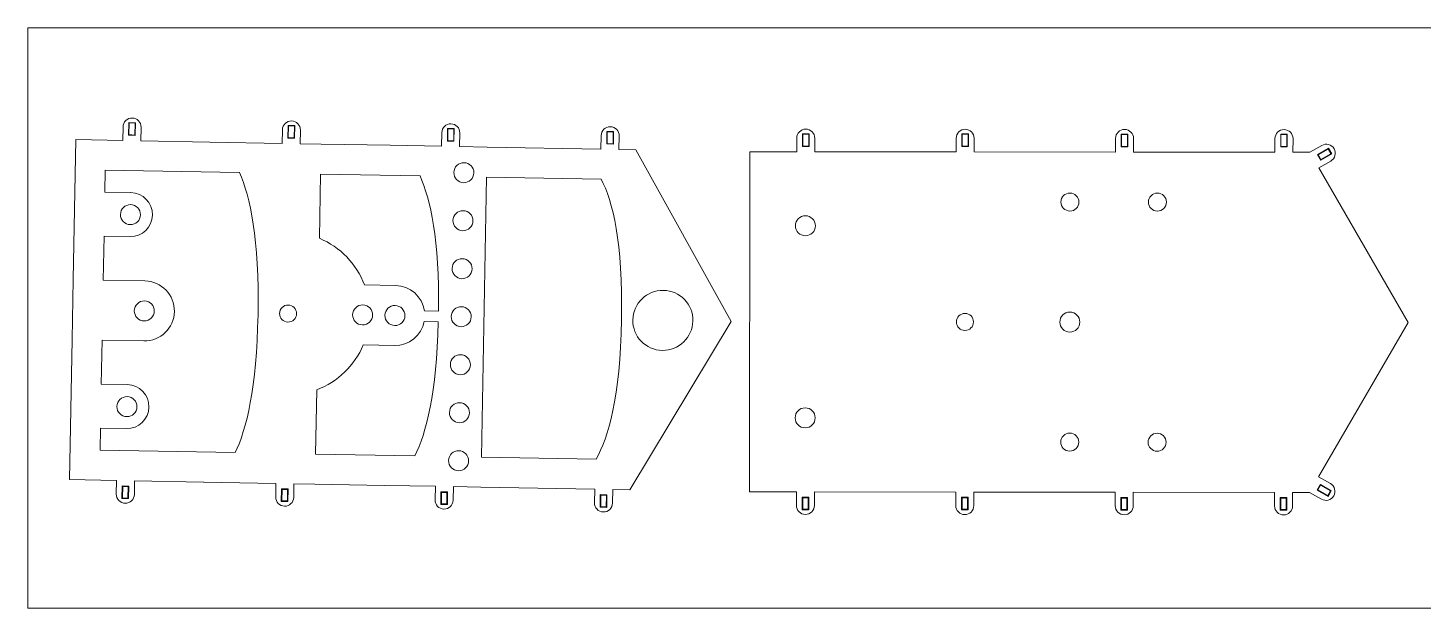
# Model space of a CAD drawing. Header units: inches. Extents: x -10 to 110, y -123 to -36.
# Drawn here: x -10 to 59.7, y -122.5 to -93.5 of the extents above; entities that cross this region are included whole.
import ezdxf

# ---------------------------------------------------------------- set-up
doc = ezdxf.new("R2010")
doc.units = ezdxf.units.IN
doc.header["$MEASUREMENT"] = 0
doc.layers.add('Layer 1', color=7, linetype='Continuous')

# ---------------------------------------------------------------- blocks, each defined once
blk = doc.blocks.new('block 4')
at = {"layer": 'Layer 1', "lineweight": 0}
for points in [[(-4.969, -98.866), (-4.957, -98.235), (-4.626, -98.241), (-4.637, -98.872), (-4.969, -98.866)], [(-4.803, -98.853), (-4.653, -98.856), (-4.642, -98.256), (-4.942, -98.251), (-4.953, -98.851), (-4.803, -98.853)], [(2.996, -99.012), (3.008, -98.38), (3.34, -98.386), (3.328, -99.018), (2.996, -99.012)], [(3.162, -98.999), (3.312, -99.001), (3.323, -98.402), (3.023, -98.396), (3.013, -98.996), (3.162, -98.999)], [(10.962, -99.157), (10.973, -98.525), (11.305, -98.531), (11.293, -99.163), (10.962, -99.157)], [(11.128, -99.144), (11.278, -99.147), (11.289, -98.547), (10.989, -98.541), (10.978, -99.141), (11.128, -99.144)], [(18.927, -99.302), (18.939, -98.671), (19.27, -98.677), (19.259, -99.308), (18.927, -99.302)], [(19.093, -99.289), (19.243, -99.292), (19.254, -98.692), (18.954, -98.687), (18.943, -99.287), (19.093, -99.289)], [(-5.3, -117.023), (-5.289, -116.392), (-4.957, -116.398), (-4.968, -117.029), (-5.3, -117.023)], [(-4.984, -117.013), (-4.973, -116.413), (-5.123, -116.411), (-5.273, -116.408), (-5.284, -117.008), (-4.984, -117.013)], [(-5.268, -116.992), (-5.258, -116.424), (-4.989, -116.429), (-5, -116.997), (-5.268, -116.992)], [(3.008, -116.543), (2.997, -117.175), (2.665, -117.169), (2.677, -116.537), (3.008, -116.543)], [(2.842, -116.556), (2.692, -116.553), (2.681, -117.153), (2.981, -117.158), (2.992, -116.559), (2.842, -116.556)], [(2.976, -116.574), (2.966, -117.142), (2.697, -117.137), (2.708, -116.569), (2.976, -116.574)], [(10.974, -116.688), (10.962, -117.32), (10.63, -117.314), (10.642, -116.682), (10.974, -116.688)], [(10.808, -116.701), (10.658, -116.698), (10.647, -117.298), (10.947, -117.304), (10.958, -116.704), (10.808, -116.701)], [(10.941, -116.719), (10.931, -117.288), (10.663, -117.283), (10.673, -116.715), (10.941, -116.719)], [(18.939, -116.834), (18.928, -117.465), (18.596, -117.459), (18.607, -116.828), (18.939, -116.834)], [(18.773, -116.846), (18.623, -116.844), (18.612, -117.444), (18.912, -117.449), (18.923, -116.849), (18.773, -116.846)], [(18.907, -116.865), (18.896, -117.433), (18.628, -117.428), (18.638, -116.86), (18.907, -116.865)]]:
    blk.add_lwpolyline(points, dxfattribs=at)
for points, knots in [([(7.796, -116.366), (7.796, -116.366), (10.362, -116.413), (10.362, -116.413), (10.362, -116.413), (10.35, -117.093), (10.35, -117.093), (10.345, -117.341), (10.543, -117.547), (10.791, -117.551), (11.04, -117.556), (11.245, -117.358), (11.249, -117.109), (11.249, -117.109), (11.262, -116.429), (11.262, -116.429), (11.262, -116.429), (12.638, -116.454), (12.638, -116.454), (12.638, -116.454), (18.327, -116.558), (18.327, -116.558), (18.327, -116.558), (18.315, -117.238), (18.315, -117.238), (18.31, -117.487), (18.508, -117.692), (18.757, -117.696), (19.005, -117.701), (19.21, -117.503), (19.215, -117.255), (19.215, -117.255), (19.227, -116.575), (19.227, -116.575), (19.227, -116.575), (20.076, -116.59), (20.076, -116.59), (20.076, -116.59), (25.139, -108.181), (25.139, -108.181), (25.139, -108.181), (20.386, -99.593), (20.386, -99.593), (20.386, -99.593), (19.537, -99.578), (19.537, -99.578), (19.537, -99.578), (19.55, -98.898), (19.55, -98.898), (19.554, -98.649), (19.356, -98.444), (19.108, -98.44), (18.859, -98.435), (18.654, -98.633), (18.65, -98.881), (18.65, -98.881), (18.637, -99.561), (18.637, -99.561), (18.637, -99.561), (12.948, -99.457), (12.948, -99.457), (12.948, -99.457), (11.572, -99.432), (11.572, -99.432), (11.572, -99.432), (11.584, -98.752), (11.584, -98.752), (11.589, -98.504), (11.391, -98.299), (11.143, -98.294), (10.894, -98.29), (10.689, -98.487), (10.684, -98.736), (10.684, -98.736), (10.672, -99.416), (10.672, -99.416), (10.672, -99.416), (8.106, -99.369), (8.106, -99.369), (8.106, -99.369), (4.656, -99.306), (4.656, -99.306), (4.656, -99.306), (3.606, -99.287), (3.606, -99.287), (3.606, -99.287), (3.619, -98.607), (3.619, -98.607), (3.623, -98.359), (3.426, -98.154), (3.177, -98.149), (2.929, -98.144), (2.724, -98.342), (2.719, -98.591), (2.719, -98.591), (2.707, -99.271), (2.707, -99.271), (2.707, -99.271), (-0.91, -99.205), (-0.91, -99.205), (-0.91, -99.205), (-4.359, -99.142), (-4.359, -99.142), (-4.359, -99.142), (-4.346, -98.462), (-4.346, -98.462), (-4.342, -98.213), (-4.54, -98.008), (-4.788, -98.004), (-5.037, -97.999), (-5.242, -98.197), (-5.246, -98.445), (-5.246, -98.445), (-5.259, -99.125), (-5.259, -99.125), (-5.259, -99.125), (-7.608, -99.082), (-7.608, -99.082), (-7.608, -99.082), (-7.736, -106.081), (-7.736, -106.081), (-7.736, -106.081), (-7.791, -109.081), (-7.791, -109.081), (-7.791, -109.081), (-7.918, -116.079), (-7.918, -116.079), (-7.918, -116.079), (-5.569, -116.122), (-5.569, -116.122), (-5.569, -116.122), (-5.581, -116.802), (-5.581, -116.802), (-5.586, -117.051), (-5.388, -117.256), (-5.139, -117.26), (-4.891, -117.265), (-4.686, -117.067), (-4.681, -116.819), (-4.681, -116.819), (-4.669, -116.139), (-4.669, -116.139), (-4.669, -116.139), (-1.22, -116.202), (-1.22, -116.202), (-1.22, -116.202), (-1.213, -116.202), (-1.2, -116.202), (-1.2, -116.202), (2.397, -116.268), (2.397, -116.268), (2.397, -116.268), (2.384, -116.948), (2.384, -116.948), (2.38, -117.196), (2.577, -117.401), (2.826, -117.406), (3.074, -117.41), (3.279, -117.212), (3.284, -116.964), (3.284, -116.964), (3.296, -116.284), (3.296, -116.284), (3.296, -116.284), (4.346, -116.303), (4.346, -116.303), (4.346, -116.303), (7.796, -116.366), (7.796, -116.366)], [0, 0, 0, 0, 1, 1, 1, 2, 2, 2, 3, 3, 3, 4, 4, 4, 5, 5, 5, 6, 6, 6, 7, 7, 7, 8, 8, 8, 9, 9, 9, 10, 10, 10, 11, 11, 11, 12, 12, 12, 13, 13, 13, 14, 14, 14, 15, 15, 15, 16, 16, 16, 17, 17, 17, 18, 18, 18, 19, 19, 19, 20, 20, 20, 21, 21, 21, 22, 22, 22, 23, 23, 23, 24, 24, 24, 25, 25, 25, 26, 26, 26, 27, 27, 27, 28, 28, 28, 29, 29, 29, 30, 30, 30, 31, 31, 31, 32, 32, 32, 33, 33, 33, 34, 34, 34, 35, 35, 35, 36, 36, 36, 37, 37, 37, 38, 38, 38, 39, 39, 39, 40, 40, 40, 41, 41, 41, 42, 42, 42, 43, 43, 43, 44, 44, 44, 45, 45, 45, 46, 46, 46, 47, 47, 47, 48, 48, 48, 49, 49, 49, 50, 50, 50, 51, 51, 51, 52, 52, 52, 53, 53, 53, 54, 54, 54, 55, 55, 55, 56, 56, 56, 56]), ([(11.795, -100.237), (12.071, -100.242), (12.291, -100.47), (12.286, -100.746), (12.281, -101.022), (12.053, -101.241), (11.777, -101.236), (11.501, -101.231), (11.281, -101.003), (11.286, -100.727), (11.291, -100.451), (11.519, -100.232), (11.795, -100.237)], [0, 0, 0, 0, 1, 1, 1, 2, 2, 2, 3, 3, 3, 4, 4, 4, 4]), ([(-6.391, -114.607), (-6.391, -114.607), (-6.371, -113.507), (-6.371, -113.507), (-6.371, -113.507), (-5.071, -113.531), (-5.071, -113.531), (-4.464, -113.542), (-3.963, -113.059), (-3.951, -112.451), (-3.94, -111.844), (-4.424, -111.342), (-5.031, -111.331), (-5.031, -111.331), (-6.331, -111.308), (-6.331, -111.308), (-6.331, -111.308), (-6.291, -109.108), (-6.291, -109.108), (-6.291, -109.108), (-4.206, -109.146), (-4.206, -109.146), (-3.377, -109.161), (-2.694, -108.502), (-2.678, -107.674), (-2.663, -106.845), (-3.323, -106.162), (-4.151, -106.147), (-4.151, -106.147), (-6.236, -106.109), (-6.236, -106.109), (-6.236, -106.109), (-6.196, -103.909), (-6.196, -103.909), (-6.196, -103.909), (-4.896, -103.933), (-4.896, -103.933), (-4.289, -103.944), (-3.787, -103.46), (-3.776, -102.853), (-3.765, -102.245), (-4.249, -101.744), (-4.856, -101.733), (-4.856, -101.733), (-6.156, -101.709), (-6.156, -101.709), (-6.156, -101.709), (-6.136, -100.609), (-6.136, -100.609), (-6.136, -100.609), (0.573, -100.732), (0.573, -100.732), (1.109, -101.924), (1.569, -104.047), (1.5, -107.826), (1.433, -111.509), (0.922, -113.573), (0.36, -114.73), (0.36, -114.73), (-6.391, -114.607), (-6.391, -114.607)], [0, 0, 0, 0, 1, 1, 1, 2, 2, 2, 3, 3, 3, 4, 4, 4, 5, 5, 5, 6, 6, 6, 7, 7, 7, 8, 8, 8, 9, 9, 9, 10, 10, 10, 11, 11, 11, 12, 12, 12, 13, 13, 13, 14, 14, 14, 15, 15, 15, 16, 16, 16, 17, 17, 17, 18, 18, 18, 19, 19, 19, 20, 20, 20, 20]), ([(10.521, -107.655), (10.521, -107.655), (9.824, -107.643), (9.824, -107.643), (9.714, -106.936), (9.11, -106.389), (8.37, -106.375), (8.37, -106.375), (6.816, -106.347), (6.816, -106.347), (6.422, -105.297), (5.606, -104.45), (4.57, -104.018), (4.57, -104.018), (4.629, -100.806), (4.629, -100.806), (4.629, -100.806), (9.595, -100.897), (9.595, -100.897), (10.116, -102.053), (10.564, -104.085), (10.521, -107.655)], [0, 0, 0, 0, 1, 1, 1, 2, 2, 2, 3, 3, 3, 4, 4, 4, 5, 5, 5, 6, 6, 6, 7, 7, 7, 7]), ([(18.648, -101.062), (19.225, -102.152), (19.736, -104.208), (19.666, -108.082), (19.595, -111.955), (19.009, -113.991), (18.392, -115.059), (18.392, -115.059), (12.665, -114.955), (12.665, -114.955), (12.665, -114.955), (12.92, -100.957), (12.92, -100.957), (12.92, -100.957), (18.648, -101.062), (18.648, -101.062)], [0, 0, 0, 0, 1, 1, 1, 2, 2, 2, 3, 3, 3, 4, 4, 4, 5, 5, 5, 5]), ([(-4.885, -103.333), (-5.161, -103.328), (-5.381, -103.1), (-5.376, -102.824), (-5.371, -102.548), (-5.143, -102.328), (-4.867, -102.333), (-4.867, -102.333), (-4.866, -102.333), (-4.866, -102.333), (-4.866, -102.333), (-4.865, -102.333), (-4.865, -102.333), (-4.589, -102.338), (-4.369, -102.566), (-4.374, -102.842), (-4.379, -103.118), (-4.607, -103.338), (-4.883, -103.333), (-4.884, -103.333), (-4.884, -103.333), (-4.885, -103.333), (-4.885, -103.333), (-4.885, -103.333), (-4.885, -103.333)], [0, 0, 0, 0, 1, 1, 1, 2, 2, 2, 3, 3, 3, 4, 4, 4, 5, 5, 5, 6, 6, 6, 7, 7, 7, 8, 8, 8, 8]), ([(11.751, -102.636), (12.028, -102.641), (12.247, -102.869), (12.242, -103.145), (12.237, -103.421), (12.009, -103.641), (11.733, -103.636), (11.457, -103.631), (11.237, -103.403), (11.242, -103.127), (11.247, -102.851), (11.475, -102.631), (11.751, -102.636)], [0, 0, 0, 0, 1, 1, 1, 2, 2, 2, 3, 3, 3, 4, 4, 4, 4]), ([(11.708, -105.036), (11.984, -105.041), (12.203, -105.269), (12.198, -105.545), (12.193, -105.821), (11.965, -106.041), (11.689, -106.036), (11.413, -106.031), (11.194, -105.803), (11.199, -105.527), (11.204, -105.25), (11.432, -105.031), (11.708, -105.036)], [0, 0, 0, 0, 1, 1, 1, 2, 2, 2, 3, 3, 3, 4, 4, 4, 4]), ([(23.231, -108.147), (23.215, -108.975), (22.532, -109.634), (21.703, -109.619), (20.875, -109.604), (20.216, -108.92), (20.231, -108.092), (20.246, -107.263), (20.93, -106.604), (21.758, -106.619), (22.587, -106.635), (23.246, -107.318), (23.231, -108.147)], [0, 0, 0, 0, 1, 1, 1, 2, 2, 2, 3, 3, 3, 4, 4, 4, 4]), ([(-4.682, -107.637), (-4.676, -107.361), (-4.449, -107.141), (-4.172, -107.146), (-3.896, -107.151), (-3.677, -107.379), (-3.682, -107.655), (-3.687, -107.932), (-3.915, -108.151), (-4.191, -108.146), (-4.467, -108.141), (-4.687, -107.913), (-4.682, -107.637)], [0, 0, 0, 0, 1, 1, 1, 2, 2, 2, 3, 3, 3, 4, 4, 4, 4]), ([(3.009, -107.352), (3.244, -107.357), (3.431, -107.55), (3.426, -107.785), (3.422, -108.02), (3.228, -108.207), (2.994, -108.202), (2.759, -108.198), (2.572, -108.004), (2.577, -107.77), (2.581, -107.535), (2.775, -107.348), (3.009, -107.352)], [0, 0, 0, 0, 1, 1, 1, 2, 2, 2, 3, 3, 3, 4, 4, 4, 4]), ([(6.738, -107.345), (7.014, -107.351), (7.234, -107.578), (7.229, -107.855), (7.224, -108.131), (6.996, -108.35), (6.719, -108.345), (6.443, -108.34), (6.224, -108.112), (6.229, -107.836), (6.234, -107.56), (6.462, -107.34), (6.738, -107.345)], [0, 0, 0, 0, 1, 1, 1, 2, 2, 2, 3, 3, 3, 4, 4, 4, 4]), ([(7.842, -107.866), (7.847, -107.59), (8.075, -107.37), (8.351, -107.375), (8.628, -107.38), (8.847, -107.608), (8.842, -107.884), (8.837, -108.16), (8.609, -108.38), (8.333, -108.375), (8.057, -108.37), (7.837, -108.142), (7.842, -107.866)], [0, 0, 0, 0, 1, 1, 1, 2, 2, 2, 3, 3, 3, 4, 4, 4, 4]), ([(11.155, -107.926), (11.16, -107.65), (11.388, -107.43), (11.664, -107.435), (11.94, -107.44), (12.16, -107.668), (12.155, -107.944), (12.15, -108.22), (11.922, -108.44), (11.646, -108.435), (11.37, -108.43), (11.15, -108.202), (11.155, -107.926)], [0, 0, 0, 0, 1, 1, 1, 2, 2, 2, 3, 3, 3, 4, 4, 4, 4]), ([(4.374, -114.803), (4.374, -114.803), (4.432, -111.591), (4.432, -111.591), (5.483, -111.198), (6.329, -110.381), (6.761, -109.346), (6.761, -109.346), (8.315, -109.375), (8.315, -109.375), (9.049, -109.388), (9.669, -108.872), (9.811, -108.178), (9.811, -108.178), (10.511, -108.191), (10.511, -108.191), (10.422, -111.749), (9.901, -113.759), (9.339, -114.894), (9.339, -114.894), (4.374, -114.803), (4.374, -114.803)], [0, 0, 0, 0, 1, 1, 1, 2, 2, 2, 3, 3, 3, 4, 4, 4, 5, 5, 5, 6, 6, 6, 7, 7, 7, 7]), ([(11.602, -110.835), (11.326, -110.83), (11.106, -110.602), (11.111, -110.326), (11.116, -110.05), (11.344, -109.83), (11.62, -109.835), (11.896, -109.84), (12.116, -110.068), (12.111, -110.344), (12.106, -110.62), (11.878, -110.84), (11.602, -110.835)], [0, 0, 0, 0, 1, 1, 1, 2, 2, 2, 3, 3, 3, 4, 4, 4, 4]), ([(-5.061, -112.931), (-5.337, -112.926), (-5.556, -112.698), (-5.551, -112.422), (-5.546, -112.146), (-5.318, -111.926), (-5.042, -111.931), (-5.042, -111.931), (-5.041, -111.931), (-5.041, -111.931), (-5.041, -111.931), (-5.04, -111.931), (-5.04, -111.931), (-4.764, -111.936), (-4.544, -112.164), (-4.549, -112.44), (-4.554, -112.716), (-4.782, -112.936), (-5.058, -112.931), (-5.059, -112.931), (-5.059, -112.931), (-5.06, -112.931), (-5.06, -112.931), (-5.06, -112.931), (-5.061, -112.931)], [0, 0, 0, 0, 1, 1, 1, 2, 2, 2, 3, 3, 3, 4, 4, 4, 5, 5, 5, 6, 6, 6, 7, 7, 7, 8, 8, 8, 8]), ([(11.558, -113.234), (11.282, -113.229), (11.062, -113.001), (11.067, -112.725), (11.072, -112.449), (11.3, -112.229), (11.576, -112.234), (11.852, -112.239), (12.072, -112.467), (12.067, -112.744), (12.062, -113.02), (11.834, -113.239), (11.558, -113.234)], [0, 0, 0, 0, 1, 1, 1, 2, 2, 2, 3, 3, 3, 4, 4, 4, 4]), ([(11.023, -115.125), (11.029, -114.849), (11.256, -114.629), (11.532, -114.634), (11.809, -114.639), (12.028, -114.867), (12.023, -115.143), (12.018, -115.419), (11.79, -115.639), (11.514, -115.634), (11.238, -115.629), (11.018, -115.401), (11.023, -115.125)], [0, 0, 0, 0, 1, 1, 1, 2, 2, 2, 3, 3, 3, 4, 4, 4, 4])]:
    blk.add_open_spline(points, degree=3, knots=knots, dxfattribs=at)
blk = doc.blocks.new('block 5')
at = {"layer": 'Layer 1', "lineweight": 0}
for points in [[(28.707, -99.426), (28.708, -98.794), (29.039, -98.794), (29.039, -99.426), (28.707, -99.426)], [(28.873, -99.41), (29.023, -99.41), (29.023, -98.81), (28.723, -98.81), (28.723, -99.41), (28.873, -99.41)], [(36.674, -99.434), (36.674, -98.802), (37.006, -98.802), (37.005, -99.434), (36.674, -99.434)], [(36.839, -99.418), (36.989, -99.418), (36.99, -98.818), (36.69, -98.818), (36.689, -99.418), (36.839, -99.418)], [(44.64, -99.442), (44.641, -98.81), (44.973, -98.811), (44.972, -99.442), (44.64, -99.442)], [(44.806, -99.426), (44.956, -99.426), (44.957, -98.826), (44.657, -98.826), (44.656, -99.426), (44.806, -99.426)], [(52.607, -99.45), (52.608, -98.818), (52.939, -98.819), (52.939, -99.451), (52.607, -99.45)], [(52.773, -99.434), (52.923, -99.435), (52.923, -98.835), (52.623, -98.834), (52.623, -99.434), (52.773, -99.434)], [(54.443, -99.83), (54.99, -99.515), (55.156, -99.802), (54.608, -100.118), (54.443, -99.83)], [(54.984, -99.536), (54.464, -99.836), (54.539, -99.966), (54.614, -100.096), (55.134, -99.796), (54.984, -99.536)], [(54.486, -99.842), (54.978, -99.558), (55.112, -99.791), (54.62, -100.074), (54.486, -99.842)], [(54.592, -116.315), (55.138, -116.631), (54.972, -116.919), (54.426, -116.602), (54.592, -116.315)], [(55.117, -116.637), (54.597, -116.337), (54.522, -116.466), (54.447, -116.596), (54.967, -116.897), (55.117, -116.637)], [(54.469, -116.591), (54.603, -116.358), (55.095, -116.643), (54.961, -116.875), (54.469, -116.591)], [(28.688, -117.586), (28.689, -116.954), (29.021, -116.954), (29.02, -117.586), (28.688, -117.586)], [(29.004, -117.57), (29.005, -116.97), (28.855, -116.97), (28.705, -116.97), (28.704, -117.57), (29.004, -117.57)], [(28.72, -117.554), (28.721, -116.986), (28.989, -116.986), (28.988, -117.554), (28.72, -117.554)], [(36.988, -116.963), (36.987, -117.594), (36.655, -117.594), (36.656, -116.962), (36.988, -116.963)], [(36.822, -116.978), (36.672, -116.978), (36.671, -117.578), (36.971, -117.578), (36.972, -116.978), (36.822, -116.978)], [(36.956, -116.994), (36.955, -117.562), (36.687, -117.562), (36.688, -116.994), (36.956, -116.994)], [(44.954, -116.971), (44.954, -117.602), (44.622, -117.602), (44.622, -116.97), (44.954, -116.971)], [(44.788, -116.986), (44.638, -116.986), (44.638, -117.586), (44.938, -117.586), (44.938, -116.987), (44.788, -116.986)], [(44.922, -117.002), (44.922, -117.571), (44.654, -117.57), (44.654, -117.002), (44.922, -117.002)], [(52.921, -116.979), (52.92, -117.61), (52.588, -117.61), (52.589, -116.978), (52.921, -116.979)], [(52.755, -116.994), (52.605, -116.994), (52.604, -117.594), (52.904, -117.595), (52.905, -116.995), (52.755, -116.994)], [(52.889, -117.01), (52.888, -117.579), (52.62, -117.578), (52.621, -117.01), (52.889, -117.01)]]:
    blk.add_lwpolyline(points, dxfattribs=at)
for points, knots in [([(29.305, -117.371), (29.305, -117.371), (29.305, -116.691), (29.305, -116.691), (29.305, -116.691), (36.372, -116.698), (36.372, -116.698), (36.372, -116.698), (36.371, -117.378), (36.371, -117.378), (36.371, -117.626), (36.572, -117.828), (36.821, -117.828), (37.069, -117.829), (37.271, -117.627), (37.271, -117.379), (37.271, -117.379), (37.272, -116.699), (37.272, -116.699), (37.272, -116.699), (44.339, -116.706), (44.339, -116.706), (44.339, -116.706), (44.338, -117.386), (44.338, -117.386), (44.338, -117.634), (44.539, -117.836), (44.787, -117.836), (45.036, -117.837), (45.238, -117.635), (45.238, -117.387), (45.238, -117.387), (45.239, -116.707), (45.239, -116.707), (45.239, -116.707), (52.305, -116.714), (52.305, -116.714), (52.305, -116.714), (52.305, -117.394), (52.305, -117.394), (52.304, -117.642), (52.506, -117.844), (52.754, -117.844), (53.003, -117.845), (53.204, -117.643), (53.205, -117.395), (53.205, -117.395), (53.205, -116.715), (53.205, -116.715), (53.205, -116.715), (54.055, -116.716), (54.055, -116.716), (54.055, -116.716), (54.643, -117.056), (54.643, -117.056), (54.858, -117.181), (55.134, -117.107), (55.258, -116.892), (55.383, -116.677), (55.309, -116.402), (55.094, -116.277), (55.094, -116.277), (54.505, -115.937), (54.505, -115.937), (54.505, -115.937), (58.971, -108.221), (58.971, -108.221), (58.971, -108.221), (54.521, -100.496), (54.521, -100.496), (54.521, -100.496), (55.11, -100.156), (55.11, -100.156), (55.326, -100.032), (55.4, -99.757), (55.276, -99.542), (55.152, -99.326), (54.876, -99.252), (54.661, -99.377), (54.661, -99.377), (54.072, -99.716), (54.072, -99.716), (54.072, -99.716), (53.222, -99.715), (53.222, -99.715), (53.222, -99.715), (53.223, -99.035), (53.223, -99.035), (53.223, -98.786), (53.022, -98.585), (52.774, -98.585), (52.525, -98.584), (52.323, -98.786), (52.323, -99.034), (52.323, -99.034), (52.322, -99.714), (52.322, -99.714), (52.322, -99.714), (45.256, -99.707), (45.256, -99.707), (45.256, -99.707), (45.257, -99.027), (45.257, -99.027), (45.257, -98.778), (45.056, -98.577), (44.807, -98.576), (44.558, -98.576), (44.357, -98.777), (44.357, -99.026), (44.357, -99.026), (44.356, -99.706), (44.356, -99.706), (44.356, -99.706), (37.289, -99.699), (37.289, -99.699), (37.289, -99.699), (37.29, -99.019), (37.29, -99.019), (37.29, -98.77), (37.089, -98.569), (36.84, -98.568), (36.592, -98.568), (36.39, -98.769), (36.39, -99.018), (36.39, -99.018), (36.389, -99.698), (36.389, -99.698), (36.389, -99.698), (29.323, -99.691), (29.323, -99.691), (29.323, -99.691), (29.323, -99.011), (29.323, -99.011), (29.324, -98.762), (29.122, -98.561), (28.874, -98.56), (28.625, -98.56), (28.423, -98.761), (28.423, -99.01), (28.423, -99.01), (28.422, -99.69), (28.422, -99.69), (28.422, -99.69), (26.072, -99.687), (26.072, -99.687), (26.072, -99.687), (26.055, -116.687), (26.055, -116.687), (26.055, -116.687), (28.405, -116.69), (28.405, -116.69), (28.405, -116.69), (28.405, -117.37), (28.405, -117.37), (28.404, -117.618), (28.606, -117.82), (28.854, -117.82), (29.103, -117.821), (29.304, -117.619), (29.305, -117.371)], [0, 0, 0, 0, 1, 1, 1, 2, 2, 2, 3, 3, 3, 4, 4, 4, 5, 5, 5, 6, 6, 6, 7, 7, 7, 8, 8, 8, 9, 9, 9, 10, 10, 10, 11, 11, 11, 12, 12, 12, 13, 13, 13, 14, 14, 14, 15, 15, 15, 16, 16, 16, 17, 17, 17, 18, 18, 18, 19, 19, 19, 20, 20, 20, 21, 21, 21, 22, 22, 22, 23, 23, 23, 24, 24, 24, 25, 25, 25, 26, 26, 26, 27, 27, 27, 28, 28, 28, 29, 29, 29, 30, 30, 30, 31, 31, 31, 32, 32, 32, 33, 33, 33, 34, 34, 34, 35, 35, 35, 36, 36, 36, 37, 37, 37, 38, 38, 38, 39, 39, 39, 40, 40, 40, 41, 41, 41, 42, 42, 42, 43, 43, 43, 44, 44, 44, 45, 45, 45, 46, 46, 46, 47, 47, 47, 48, 48, 48, 49, 49, 49, 50, 50, 50, 51, 51, 51, 52, 52, 52, 53, 53, 53, 53]), ([(41.626, -102.203), (41.626, -101.955), (41.828, -101.753), (42.076, -101.754), (42.325, -101.754), (42.526, -101.956), (42.526, -102.204), (42.526, -102.453), (42.324, -102.654), (42.075, -102.654), (41.827, -102.653), (41.626, -102.452), (41.626, -102.203)], [0, 0, 0, 0, 1, 1, 1, 2, 2, 2, 3, 3, 3, 4, 4, 4, 4]), ([(45.995, -102.208), (45.995, -101.959), (46.197, -101.758), (46.446, -101.758), (46.694, -101.758), (46.895, -101.96), (46.895, -102.209), (46.895, -102.457), (46.693, -102.658), (46.445, -102.658), (46.196, -102.658), (45.995, -102.456), (45.995, -102.208)], [0, 0, 0, 0, 1, 1, 1, 2, 2, 2, 3, 3, 3, 4, 4, 4, 4]), ([(28.355, -103.39), (28.355, -103.114), (28.579, -102.89), (28.855, -102.89), (29.131, -102.891), (29.355, -103.115), (29.354, -103.391), (29.354, -103.667), (29.13, -103.891), (28.854, -103.89), (28.578, -103.89), (28.354, -103.666), (28.355, -103.39)], [0, 0, 0, 0, 1, 1, 1, 2, 2, 2, 3, 3, 3, 4, 4, 4, 4]), ([(36.831, -107.773), (37.066, -107.774), (37.256, -107.964), (37.256, -108.199), (37.255, -108.434), (37.065, -108.624), (36.83, -108.623), (36.595, -108.623), (36.405, -108.433), (36.406, -108.198), (36.406, -107.963), (36.596, -107.773), (36.831, -107.773)], [0, 0, 0, 0, 1, 1, 1, 2, 2, 2, 3, 3, 3, 4, 4, 4, 4]), ([(42.57, -108.204), (42.57, -108.48), (42.345, -108.704), (42.069, -108.704), (41.793, -108.703), (41.57, -108.479), (41.57, -108.203), (41.57, -107.927), (41.794, -107.703), (42.07, -107.704), (42.346, -107.704), (42.57, -107.928), (42.57, -108.204)], [0, 0, 0, 0, 1, 1, 1, 2, 2, 2, 3, 3, 3, 4, 4, 4, 4]), ([(28.345, -112.99), (28.345, -112.714), (28.569, -112.49), (28.845, -112.49), (29.121, -112.49), (29.345, -112.715), (29.345, -112.991), (29.344, -113.267), (29.12, -113.491), (28.844, -113.49), (28.568, -113.49), (28.344, -113.266), (28.345, -112.99)], [0, 0, 0, 0, 1, 1, 1, 2, 2, 2, 3, 3, 3, 4, 4, 4, 4]), ([(41.614, -114.203), (41.614, -113.955), (41.816, -113.753), (42.064, -113.754), (42.313, -113.754), (42.514, -113.956), (42.514, -114.204), (42.514, -114.453), (42.312, -114.654), (42.063, -114.654), (41.815, -114.653), (41.613, -114.452), (41.614, -114.203)], [0, 0, 0, 0, 1, 1, 1, 2, 2, 2, 3, 3, 3, 4, 4, 4, 4]), ([(45.983, -114.208), (45.983, -113.959), (46.185, -113.758), (46.433, -113.758), (46.682, -113.758), (46.883, -113.96), (46.883, -114.209), (46.883, -114.457), (46.681, -114.658), (46.432, -114.658), (46.184, -114.658), (45.983, -114.456), (45.983, -114.208)], [0, 0, 0, 0, 1, 1, 1, 2, 2, 2, 3, 3, 3, 4, 4, 4, 4])]:
    blk.add_open_spline(points, degree=3, knots=knots, dxfattribs=at)

msp = doc.modelspace()

# ---------------------------------------------------------------- linework, layer by layer
at = {"layer": 'Layer 1', "lineweight": 0}
for p, q in [((110, -93.5), (-10, -93.5)), ((-10, -93.5), (-10, -122.5)), ((-10, -122.5), (110, -122.5))]:
    msp.add_line(p, q, dxfattribs=at)

# ---------------------------------------------------------------- block references
at = {"layer": 'Layer 1'}
for name in ['block 4', 'block 5']:
    msp.add_blockref(name, (0, 0), dxfattribs=at)

doc.saveas('drawing.dxf')
